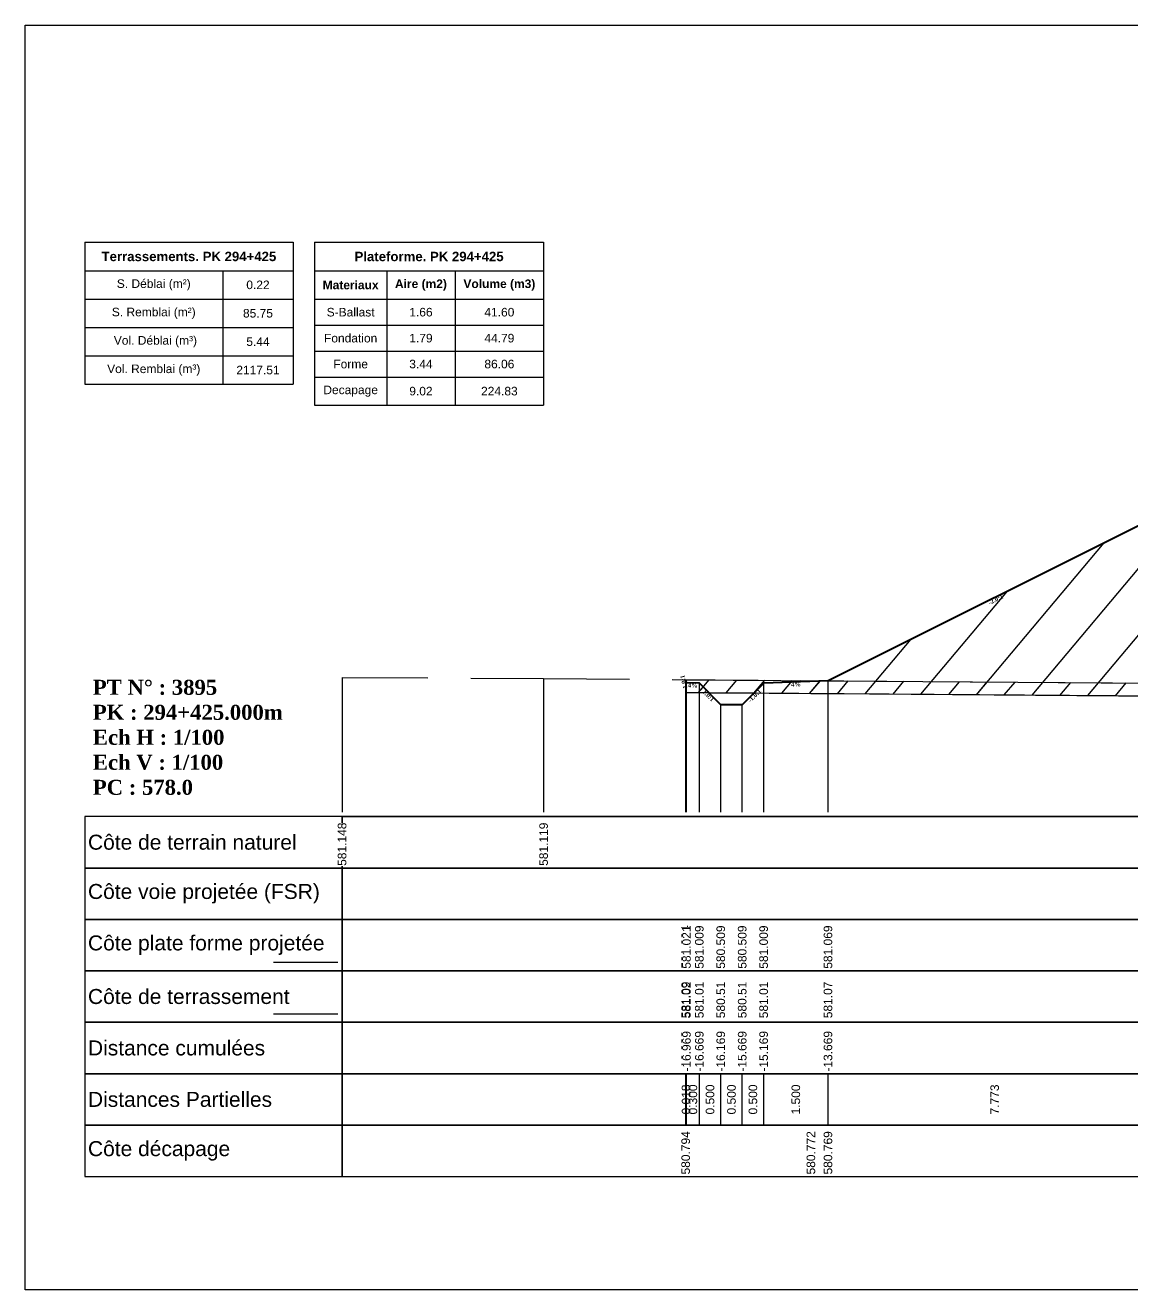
# Model space of a CAD drawing. Header units: millimetres. Extents: x 2762 to 3076, y 916 to 3305.
# Drawn here: x 2789.67 to 2815.47, y 2343.65 to 2373.15 of the extents above; entities that cross this region are included whole.
import ezdxf

# ---------------------------------------------------------------- set-up
doc = ezdxf.new("R2010")
doc.units = ezdxf.units.MM
doc.header["$LTSCALE"] = 2
doc.linetypes.add('CACHE', pattern=[9.525, 6.35, -3.175])
doc.linetypes.add('DASHED', pattern=[0.75, 0.5, -0.25])
for name, color, linetype in [('C-ANNO-TABL', 1, 'Continuous'), ('C-ANNO-TABL-TEXT', 150, 'Continuous'), ('C-ANNO-TABL-TITL', 150, 'Continuous'), ('C-ANNO-TABL-TTBL', 5, 'Continuous'), ('C-ROAD-CORR', 5, 'Continuous'), ('C-ROAD-SCTN', 7, 'Continuous')]:
    doc.layers.add(name, color=color, linetype=linetype)
doc.styles.add('ARIAL', font='arial.ttf')
doc.styles.add('C3D_Etiquette', font='romans.shx')
doc.styles.add('C3D_Profil_Travers', font='romans.shx')
doc.styles.get("Standard").update_dxf_attribs({"font": 'arial.ttf'})

msp = doc.modelspace()

# ---------------------------------------------------------------- hatches: boundary and pattern name
at = {"linetype": 'Continuous', "lineweight": -3}
h = msp.add_hatch(dxfattribs=at)
h.set_pattern_fill('_U', color=3, angle=50, style=0, pattern_type=0)
h.set_pattern_definition([(50, (2806.6581, 2357.5657), (-0.766044, 0.642788), [])])
h.paths.add_polyline_path([(2806.658, 2357.566), (2806.885, 2357.793), (2808.385, 2357.853), (2816.158, 2361.739), (2824.155, 2362.059), (2826.551, 2361.963), (2835.145, 2357.666), (2835.145, 2357.366), (2830.834, 2357.359), (2824.401, 2357.412), (2822.104, 2357.434), (2819.791, 2357.467)])
h.paths.add_polyline_path([(2805.067, 2357.578), (2805.067, 2357.878), (2805.085, 2357.805), (2805.385, 2357.793), (2805.604, 2357.574)])
h = msp.add_hatch(dxfattribs=at)
h.set_pattern_fill('_U', color=150, scale=0.5, angle=50, style=0, pattern_type=0)
h.set_pattern_definition([(50, (2806.6581, 2357.5657), (-0.383022, 0.321394), [])])
h.paths.add_polyline_path([(2806.658, 2357.566), (2806.885, 2357.793), (2808.385, 2357.853), (2819.791, 2357.767), (2822.104, 2357.734), (2824.401, 2357.712), (2830.834, 2357.659), (2835.145, 2357.666), (2835.145, 2357.366), (2830.834, 2357.359), (2824.401, 2357.412), (2822.104, 2357.434), (2819.791, 2357.467)])
h.paths.add_polyline_path([(2805.067, 2357.878), (2808.385, 2357.853), (2806.885, 2357.793), (2806.658, 2357.566), (2805.604, 2357.574), (2805.385, 2357.793), (2805.085, 2357.805)])
h.paths.add_polyline_path([(2805.067, 2357.578), (2805.067, 2357.878), (2805.085, 2357.805), (2805.385, 2357.793), (2805.604, 2357.574)])

# ---------------------------------------------------------------- linework, layer by layer
at = {"color": 253, "linetype": 'Continuous', "lineweight": -3}
for p, q in [((2808.385, 2357.853), (2816.158, 2361.739)), ((2805.067, 2357.878), (2808.385, 2357.853)), ((2805.085, 2357.805), (2805.067, 2357.878)), ((2805.067, 2357.578), (2805.067, 2357.878)), ((2805.067, 2357.878), (2805.085, 2357.805)), ((2805.067, 2357.578), (2805.067, 2357.878)), ((2805.067, 2357.878), (2805.085, 2357.805)), ((2805.385, 2357.793), (2805.085, 2357.805)), ((2805.085, 2357.805), (2805.385, 2357.793)), ((2805.085, 2357.805), (2805.385, 2357.793)), ((2805.604, 2357.574), (2805.385, 2357.793)), ((2805.385, 2357.793), (2805.604, 2357.574)), ((2805.385, 2357.793), (2805.604, 2357.574)), ((2806.658, 2357.566), (2806.885, 2357.793)), ((2806.885, 2357.793), (2806.658, 2357.566)), ((2806.658, 2357.566), (2806.885, 2357.793)), ((2806.885, 2357.793), (2808.385, 2357.853)), ((2808.385, 2357.853), (2806.885, 2357.793)), ((2806.885, 2357.793), (2808.385, 2357.853)), ((2808.385, 2357.853), (2819.791, 2357.767)), ((2805.604, 2357.574), (2805.067, 2357.578)), ((2805.604, 2357.574), (2805.067, 2357.578)), ((2806.658, 2357.566), (2805.604, 2357.574)), ((2805.604, 2357.574), (2806.658, 2357.566)), ((2805.885, 2357.293), (2805.604, 2357.574)), ((2806.658, 2357.566), (2806.385, 2357.293)), ((2819.791, 2357.467), (2806.658, 2357.566)), ((2819.791, 2357.467), (2806.658, 2357.566)), ((2806.385, 2357.293), (2805.885, 2357.293))]:
    msp.add_line(p, q, dxfattribs=at)
at = {"color": 105, "linetype": 'DASHED', "lineweight": -3, "ltscale": 2}
for p, q in [((2797.055, 2357.932), (2801.754, 2357.902)), ((2801.754, 2357.902), (2819.791, 2357.767))]:
    msp.add_line(p, q, dxfattribs=at)
at = {"color": 98, "linetype": 'CACHE', "lineweight": -3}
for p, q in [((2797.055, 2357.932), (2797.055, 2354.784)), ((2801.754, 2357.902), (2801.754, 2354.784))]:
    msp.add_line(p, q, dxfattribs=at)
at = {"color": 8, "linetype": 'CACHE', "lineweight": -3}
for p, q in [((2805.067, 2354.784), (2805.067, 2357.878)), ((2805.085, 2354.784), (2805.085, 2357.805)), ((2805.385, 2354.784), (2805.385, 2357.793)), ((2806.885, 2354.784), (2806.885, 2357.793)), ((2808.385, 2354.784), (2808.385, 2357.853)), ((2805.885, 2354.784), (2805.885, 2357.293)), ((2806.385, 2354.784), (2806.385, 2357.293))]:
    msp.add_line(p, q, dxfattribs=at)
at = {"color": 6, "linetype": 'Continuous', "lineweight": -3}
for p, q in [((2805.067, 2357.578), (2807.987, 2357.556)), ((2807.987, 2357.556), (2808.385, 2357.553)), ((2808.385, 2357.553), (2819.791, 2357.467))]:
    msp.add_line(p, q, dxfattribs=at)
at = {"color": 7, "linetype": 'Continuous', "lineweight": -3}
for p, q in [((2797.054, 2354.684), (2847.056, 2354.684)), ((2805.067, 2347.484), (2805.067, 2348.684)), ((2805.085, 2347.484), (2805.085, 2348.684)), ((2805.085, 2347.484), (2805.085, 2348.684)), ((2805.385, 2347.484), (2805.385, 2348.684)), ((2805.385, 2347.484), (2805.385, 2348.684)), ((2805.885, 2347.484), (2805.885, 2348.684)), ((2805.885, 2347.484), (2805.885, 2348.684)), ((2806.385, 2347.484), (2806.385, 2348.684)), ((2806.385, 2347.484), (2806.385, 2348.684)), ((2806.885, 2347.484), (2806.885, 2348.684)), ((2806.885, 2347.484), (2806.885, 2348.684)), ((2808.385, 2347.484), (2808.385, 2348.684)), ((2808.385, 2347.484), (2808.385, 2348.684))]:
    msp.add_line(p, q, dxfattribs=at)
at = {"color": 154, "linetype": 'Continuous', "lineweight": -3}
msp.add_line((2795.454, 2351.284), (2796.954, 2351.284), dxfattribs=at)
at = {"color": 1, "linetype": 'Continuous', "lineweight": -3}
msp.add_line((2795.454, 2350.084), (2796.954, 2350.084), dxfattribs=at)
at = {"color": 7, "linetype": 'Continuous', "lineweight": -3}
for points in [[(2797.054, 2353.484), (2797.054, 2354.684), (2791.054, 2354.684), (2791.054, 2353.484)], [(2797.054, 2353.484), (2847.056, 2353.484), (2847.056, 2354.684), (2797.054, 2354.684)], [(2797.054, 2352.284), (2797.054, 2353.484), (2791.054, 2353.484), (2791.054, 2352.284)], [(2797.054, 2352.284), (2847.056, 2352.284), (2847.056, 2353.484), (2797.054, 2353.484)], [(2797.054, 2351.084), (2797.054, 2352.284), (2791.054, 2352.284), (2791.054, 2351.084)], [(2797.054, 2351.084), (2847.056, 2351.084), (2847.056, 2352.284), (2797.054, 2352.284)], [(2797.054, 2349.884), (2797.054, 2351.084), (2791.054, 2351.084), (2791.054, 2349.884)], [(2797.054, 2349.884), (2847.056, 2349.884), (2847.056, 2351.084), (2797.054, 2351.084)], [(2797.054, 2348.684), (2797.054, 2349.884), (2791.054, 2349.884), (2791.054, 2348.684)], [(2797.054, 2348.684), (2847.056, 2348.684), (2847.056, 2349.884), (2797.054, 2349.884)], [(2797.054, 2347.484), (2797.054, 2348.684), (2791.054, 2348.684), (2791.054, 2347.484)], [(2797.054, 2347.484), (2847.056, 2347.484), (2847.056, 2348.684), (2797.054, 2348.684)], [(2797.054, 2346.284), (2797.054, 2347.484), (2791.054, 2347.484), (2791.054, 2346.284)], [(2797.054, 2346.284), (2847.056, 2346.284), (2847.056, 2347.484), (2797.054, 2347.484)]]:
    msp.add_3dface(points, dxfattribs=at)
at = {"layer": 'C-ANNO-TABL', "color": 7, "linetype": 'Continuous', "lineweight": -3}
for p, q in [((2791.054, 2367.419), (2794.273, 2367.419)), ((2794.273, 2367.419), (2795.913, 2367.419)), ((2794.273, 2367.419), (2794.273, 2366.757)), ((2796.413, 2367.416), (2798.095, 2367.416)), ((2798.095, 2367.416), (2799.691, 2367.416)), ((2798.095, 2367.416), (2798.095, 2366.754)), ((2799.691, 2367.416), (2801.753, 2367.416)), ((2799.691, 2367.416), (2799.691, 2366.754)), ((2791.054, 2366.757), (2794.273, 2366.757)), ((2794.273, 2366.757), (2795.913, 2366.757)), ((2794.273, 2366.757), (2794.273, 2366.095)), ((2796.413, 2366.754), (2798.095, 2366.754)), ((2798.095, 2366.754), (2799.691, 2366.754)), ((2798.095, 2366.754), (2798.095, 2366.147)), ((2799.691, 2366.754), (2801.753, 2366.754)), ((2799.691, 2366.754), (2799.691, 2366.147)), ((2791.054, 2366.095), (2794.273, 2366.095)), ((2794.273, 2366.095), (2795.913, 2366.095)), ((2794.273, 2366.095), (2794.273, 2365.432)), ((2796.413, 2366.147), (2798.095, 2366.147)), ((2798.095, 2366.147), (2799.691, 2366.147)), ((2798.095, 2366.147), (2798.095, 2365.543)), ((2799.691, 2366.147), (2801.753, 2366.147)), ((2799.691, 2366.147), (2799.691, 2365.543)), ((2791.054, 2365.432), (2794.273, 2365.432)), ((2794.273, 2365.432), (2795.913, 2365.432)), ((2794.273, 2365.432), (2794.273, 2364.77)), ((2796.413, 2365.543), (2798.095, 2365.543)), ((2798.095, 2365.543), (2799.691, 2365.543)), ((2798.095, 2365.543), (2798.095, 2364.939)), ((2799.691, 2365.543), (2801.753, 2365.543)), ((2799.691, 2365.543), (2799.691, 2364.939)), ((2796.413, 2364.939), (2798.095, 2364.939)), ((2798.095, 2364.939), (2799.691, 2364.939)), ((2798.095, 2364.939), (2798.095, 2364.28)), ((2799.691, 2364.939), (2801.753, 2364.939)), ((2799.691, 2364.939), (2799.691, 2364.28))]:
    msp.add_line(p, q, dxfattribs=at)
at = {"layer": 'C-ANNO-TABL-TTBL', "color": 7, "linetype": 'Continuous', "lineweight": -3}
for p, q in [((2791.054, 2368.084), (2795.913, 2368.084)), ((2791.054, 2368.084), (2791.054, 2367.419)), ((2795.913, 2368.084), (2795.913, 2367.419)), ((2796.413, 2368.084), (2801.753, 2368.084)), ((2796.413, 2368.084), (2796.413, 2367.416)), ((2801.753, 2368.084), (2801.753, 2367.416)), ((2791.054, 2367.419), (2791.054, 2366.757)), ((2795.913, 2367.419), (2795.913, 2366.757)), ((2796.413, 2367.416), (2796.413, 2366.754)), ((2801.753, 2367.416), (2801.753, 2366.754)), ((2791.054, 2366.757), (2791.054, 2366.095)), ((2795.913, 2366.757), (2795.913, 2366.095)), ((2796.413, 2366.754), (2796.413, 2366.147)), ((2801.753, 2366.754), (2801.753, 2366.147)), ((2791.054, 2366.095), (2791.054, 2365.432)), ((2795.913, 2366.095), (2795.913, 2365.432)), ((2796.413, 2366.147), (2796.413, 2365.543)), ((2801.753, 2366.147), (2801.753, 2365.543)), ((2791.054, 2365.432), (2791.054, 2364.77)), ((2795.913, 2365.432), (2795.913, 2364.77)), ((2796.413, 2365.543), (2796.413, 2364.939)), ((2801.753, 2365.543), (2801.753, 2364.939)), ((2791.054, 2364.77), (2794.273, 2364.77)), ((2794.273, 2364.77), (2795.913, 2364.77)), ((2796.413, 2364.939), (2796.413, 2364.28)), ((2801.753, 2364.939), (2801.753, 2364.28)), ((2796.413, 2364.28), (2798.095, 2364.28)), ((2798.095, 2364.28), (2799.691, 2364.28)), ((2799.691, 2364.28), (2801.753, 2364.28))]:
    msp.add_line(p, q, dxfattribs=at)
at = {"layer": 'C-ROAD-CORR', "color": 1, "linetype": 'Continuous', "lineweight": 40}
for p, q in [((2816.158, 2361.739), (2808.385, 2357.853)), ((2805.085, 2357.805), (2805.067, 2357.878)), ((2805.385, 2357.793), (2805.085, 2357.805)), ((2805.885, 2357.293), (2805.385, 2357.793)), ((2806.885, 2357.793), (2806.385, 2357.293)), ((2808.385, 2357.853), (2806.885, 2357.793)), ((2806.385, 2357.293), (2805.885, 2357.293))]:
    msp.add_line(p, q, dxfattribs=at)
at = {"layer": 'C-ROAD-CORR', "color": 1, "linetype": 'Continuous', "lineweight": -3}
for p, q in [((2805.885, 2357.293), (2805.385, 2357.793)), ((2806.885, 2357.793), (2806.385, 2357.293))]:
    msp.add_line(p, q, dxfattribs=at)
at = {"layer": 'C-ROAD-SCTN', "color": 154, "linetype": 'Continuous', "lineweight": -3}
for p, q in [((2808.385, 2357.853), (2816.158, 2361.739)), ((2805.067, 2357.878), (2805.085, 2357.805)), ((2805.085, 2357.805), (2805.385, 2357.793)), ((2805.385, 2357.793), (2805.885, 2357.293)), ((2806.385, 2357.293), (2806.885, 2357.793)), ((2806.885, 2357.793), (2808.385, 2357.853)), ((2805.885, 2357.293), (2806.385, 2357.293))]:
    msp.add_line(p, q, dxfattribs=at)
at = {"layer": 'C-ROAD-SCTN', "color": 1, "linetype": 'Continuous', "lineweight": -3}
for p, q in [((2808.385, 2357.853), (2816.158, 2361.739)), ((2805.067, 2357.878), (2805.085, 2357.805)), ((2805.085, 2357.805), (2805.385, 2357.793)), ((2805.385, 2357.793), (2805.885, 2357.293)), ((2806.385, 2357.293), (2806.885, 2357.793)), ((2806.885, 2357.793), (2808.385, 2357.853)), ((2805.885, 2357.293), (2806.385, 2357.293))]:
    msp.add_line(p, q, dxfattribs=at)

# ---------------------------------------------------------------- texts
at = {"color": 7, "linetype": 'Continuous', "lineweight": -3, "char_height": 0.1, "style": 'C3D_Etiquette'}
for s, insert, width, attachment_point, rotation in [('{\\fTimes New Roman|b1|i0|c0|p18;-2.0:1}', (2812.273, 2359.792), 0.34598, 2, 26.5651), ('{\\fTimes New Roman|b1|i0|c0|p18;1.0:1}', (2805.072, 2357.84), 0.29446, 8, 104.0362), ('{\\fTimes New Roman|b1|i0|c0|p18;4%}', (2805.235, 2357.795), 0.37094, 2, 357.7094), ('{\\fTimes New Roman|b1|i0|c0|p18;-1.0:1}', (2806.638, 2357.54), 0.34598, 2, 45), ('{\\fTimes New Roman|b1|i0|c0|p18;4%}', (2807.635, 2357.819), 0.42071, 2, 2.2906), ('{\\fTimes New Roman|b1|i0|c0|p18;1.0:1}', (2805.632, 2357.54), 0.29001, 2, 315)]:
    msp.add_mtext(s, dxfattribs=dict(at, insert=insert, width=width, attachment_point=attachment_point, rotation=rotation))
at = {"color": 7, "linetype": 'Continuous', "lineweight": -3, "char_height": 0.35}
for s, insert, attachment_point, style in [('{\\fTimes New Roman|b1|i0|c0|p18;PT N° : 3895\\PPK : 294+425.000m\\PEch H : 1/100\\PEch V : 1/100\\PPC : 578.0}', (2791.243, 2355.184), 7, 'C3D_Profil_Travers'), ('{\\fArial|b0|i0|c0|p34;Côte de terrain naturel}', (2791.129, 2354.084), 4, 'C3D_Etiquette'), ('{\\fArial|b0|i0|c0|p34;Côte plate forme projetée}', (2791.129, 2351.684), 4, 'C3D_Etiquette'), ('{\\fArial|b0|i0|c0|p34;Côte de terrassement}', (2791.129, 2350.484), 4, 'C3D_Etiquette'), ('{\\fArial|b0|i0|c0|p34;Distance cumulées}', (2791.129, 2349.284), 4, 'C3D_Etiquette'), ('{\\fArial|b0|i0|c0|p34;Distances Partielles}', (2791.129, 2348.084), 4, 'C3D_Etiquette'), ('{\\fArial|b0|i0|c0|p34;Côte décapage}', (2791.129, 2346.884), 4, 'C3D_Etiquette')]:
    msp.add_mtext(s, dxfattribs=dict(at, insert=insert, attachment_point=attachment_point, style=style))
at = {"color": 7, "linetype": 'Continuous', "lineweight": -3, "insert": (2791.129, 2352.884), "char_height": 0.35, "attachment_point": 4}
msp.add_mtext('{\\fArial|b0|i0|c0|p34;Côte voie projetée (FSR)}', dxfattribs=at)
at = {"color": 7, "linetype": 'Continuous', "lineweight": -3, "char_height": 0.2, "rotation": 90, "style": 'C3D_Profil_Travers'}
for s, insert, attachment_point in [('{\\fArial|b0|i0|c0|p34;581.09}', (2805.067, 2349.979), 4), ('{\\fArial|b0|i0|c0|p34;581.02}', (2805.085, 2349.979), 4), ('{\\fArial|b0|i0|c0|p34;581.01}', (2805.385, 2349.979), 4), ('{\\fArial|b0|i0|c0|p34;580.51}', (2805.885, 2349.979), 4), ('{\\fArial|b0|i0|c0|p34;580.51}', (2806.385, 2349.979), 4), ('{\\fArial|b0|i0|c0|p34;581.01}', (2806.885, 2349.979), 4), ('{\\fArial|b0|i0|c0|p34;581.07}', (2808.385, 2349.979), 4), ('{\\fArial|b0|i0|c0|p34;0.018}', (2805.076, 2348.084), 5), ('{\\fArial|b0|i0|c0|p34;0.300}', (2805.235, 2348.084), 5), ('{\\fArial|b0|i0|c0|p34;0.500}', (2805.635, 2348.084), 5), ('{\\fArial|b0|i0|c0|p34;0.500}', (2806.135, 2348.084), 5), ('{\\fArial|b0|i0|c0|p34;0.500}', (2806.635, 2348.084), 5), ('{\\fArial|b0|i0|c0|p34;1.500}', (2807.635, 2348.084), 5), ('{\\fArial|b0|i0|c0|p34;7.773}', (2812.272, 2348.084), 5)]:
    msp.add_mtext(s, dxfattribs=dict(at, insert=insert, attachment_point=attachment_point))
at = {"layer": 'C-ANNO-TABL-TEXT', "color": 7, "linetype": 'Continuous', "lineweight": -3, "char_height": 0.2, "attachment_point": 5, "style": 'ARIAL'}
for s, insert in [('{\\fArial|b0|i0|c0|p34;\\C7;0.22}', (2795.093, 2367.088)), ('{\\fArial|b0|i0|c0|p34;\\C7;85.75}', (2795.093, 2366.426)), ('{\\fArial|b0|i0|c0|p34;\\C7;S-Ballast}', (2797.254, 2366.451)), ('{\\fArial|b0|i0|c0|p34;\\C7;1.66}', (2798.893, 2366.451)), ('{\\C18;\\c0;41.60}', (2800.722, 2366.451)), ('{\\fArial|b0|i0|c0|p34;\\C7;Fondation}', (2797.254, 2365.845)), ('{\\fArial|b0|i0|c0|p34;\\C7;1.79}', (2798.893, 2365.845)), ('{\\C18;\\c0;44.79}', (2800.722, 2365.845)), ('{\\fArial|b0|i0|c0|p34;\\C7;5.44}', (2795.093, 2365.764)), ('{\\fArial|b0|i0|c0|p34;\\C7;Forme}', (2797.254, 2365.241)), ('{\\fArial|b0|i0|c0|p34;\\C7;3.44}', (2798.893, 2365.241)), ('{\\C18;\\c0;86.06}', (2800.722, 2365.241)), ('{\\fArial|b0|i0|c0|p34;\\C7;2117.51}', (2795.093, 2365.101)), ('{\\fArial|b0|i0|c0|p34;\\C7;Decapage}', (2797.254, 2364.609)), ('{\\fArial|b0|i0|c0|p34;\\C7;9.02}', (2798.893, 2364.609)), ('{\\C18;\\c0;224.83}', (2800.722, 2364.609))]:
    msp.add_mtext(s, dxfattribs=dict(at, insert=insert))
at = {"layer": 'C-ANNO-TABL-TITL', "color": 7, "linetype": 'Continuous', "lineweight": -3, "attachment_point": 5, "style": 'ARIAL'}
for s, insert, char_height in [('{\\fArial|b1|i0|c0|p34;\\C7;Terrassements. PK 294+425}', (2793.483, 2367.751), 0.22), ('{\\fArial|b1|i0|c0|p34;\\C18;\\c0;Plateforme. PK 294+425}', (2799.083, 2367.75), 0.22), ('{\\fArial|b0|i0|c0|p34;\\C7;S. Déblai (m²) }', (2792.663, 2367.088), 0.2), ('{\\fArial|b1|i0|c0|p34;\\C7;Materiaux   }', (2797.254, 2367.085), 0.2), ('{\\fArial|b1|i0|c0|p34;\\C7;Aire (m2)}', (2798.893, 2367.085), 0.2), ('{\\fArial|b1|i0|c0|p34;\\C7;Volume (m3)}', (2800.722, 2367.085), 0.2), ('{\\fArial|b0|i0|c0|p34;\\C7;S. Remblai (m²) }', (2792.663, 2366.426), 0.2), ('{\\fArial|b0|i0|c0|p34;\\C7; Vol. Déblai (m³) }', (2792.663, 2365.764), 0.2), ('{\\fArial|b0|i0|c0|p34;\\C7;Vol. Remblai (m³)}', (2792.663, 2365.101), 0.2)]:
    msp.add_mtext(s, dxfattribs=dict(at, insert=insert, char_height=char_height))

# ---------------------------------------------------------------- next in the draw order: texts
at = {"color": 7, "linetype": 'Continuous', "lineweight": -3, "char_height": 0.2, "attachment_point": 4, "rotation": 90, "style": 'C3D_Profil_Travers', "bg_fill": 3, "box_fill_scale": 1.000375, "bg_fill_color": 256, "bg_fill_true_color": 13158600, "bg_fill_transparency": 0}
for s, insert, width in [('{\\fArial|b0|i0|c0|p34;581.148}', (2797.055, 2353.534), 0.99595), ('{\\fArial|b0|i0|c0|p34;581.119}', (2801.754, 2353.534), 0.99595), ('{\\fArial|b0|i0|c0|p34;581.094}', (2805.067, 2351.134), 0.99471), ('{\\fArial|b0|i0|c0|p34;580.509}', (2805.885, 2351.134), 0.99595), ('{\\fArial|b0|i0|c0|p34;580.509}', (2806.385, 2351.134), 0.99595), ('{\\fArial|b0|i0|c0|p34;581.009}', (2806.885, 2351.134), 0.99595), ('{\\fArial|b0|i0|c0|p34;581.069}', (2808.385, 2351.134), 0.99595), ('{\\fArial|b0|i0|c0|p34;\\C256;-16.988}', (2805.067, 2348.734), 0.93573), ('{\\fArial|b0|i0|c0|p34;\\C256;-16.169}', (2805.885, 2348.734), 0.93573), ('{\\fArial|b0|i0|c0|p34;\\C256;-15.669}', (2806.385, 2348.734), 0.93573), ('{\\fArial|b0|i0|c0|p34;\\C256;-15.169}', (2806.885, 2348.734), 0.93573), ('{\\fArial|b0|i0|c0|p34;\\C256;-13.669}', (2808.385, 2348.734), 0.93573), ('{\\fArial|b0|i0|c0|p34;580.794}', (2805.067, 2346.334), 0.99471), ('{\\fArial|b0|i0|c0|p34;580.772}', (2807.987, 2346.334), 0.99347), ('{\\fArial|b0|i0|c0|p34;580.769}', (2808.385, 2346.334), 0.99595)]:
    msp.add_mtext(s, dxfattribs=dict(at, insert=insert, width=width))

# ---------------------------------------------------------------- next in the draw order: texts
for s, insert, width in [('{\\fArial|b0|i0|c0|p34;581.021}', (2805.085, 2351.134), 0.95654), ('{\\fArial|b0|i0|c0|p34;\\C256;-16.969}', (2805.085, 2348.734), 0.93573)]:
    msp.add_mtext(s, dxfattribs=dict(at, insert=insert, width=width))

# ---------------------------------------------------------------- next in the draw order: texts
for s, insert, width in [('{\\fArial|b0|i0|c0|p34;581.009}', (2805.385, 2351.134), 0.99595), ('{\\fArial|b0|i0|c0|p34;\\C256;-16.669}', (2805.385, 2348.734), 0.93573)]:
    msp.add_mtext(s, dxfattribs=dict(at, insert=insert, width=width))

# ---------------------------------------------------------------- next in the draw order: linework, layer by layer
msp.add_lwpolyline([(2789.668, 2373.145), (2848.389, 2373.145), (2848.389, 2343.645), (2789.668, 2343.645)], close=True)

doc.saveas('drawing.dxf')
